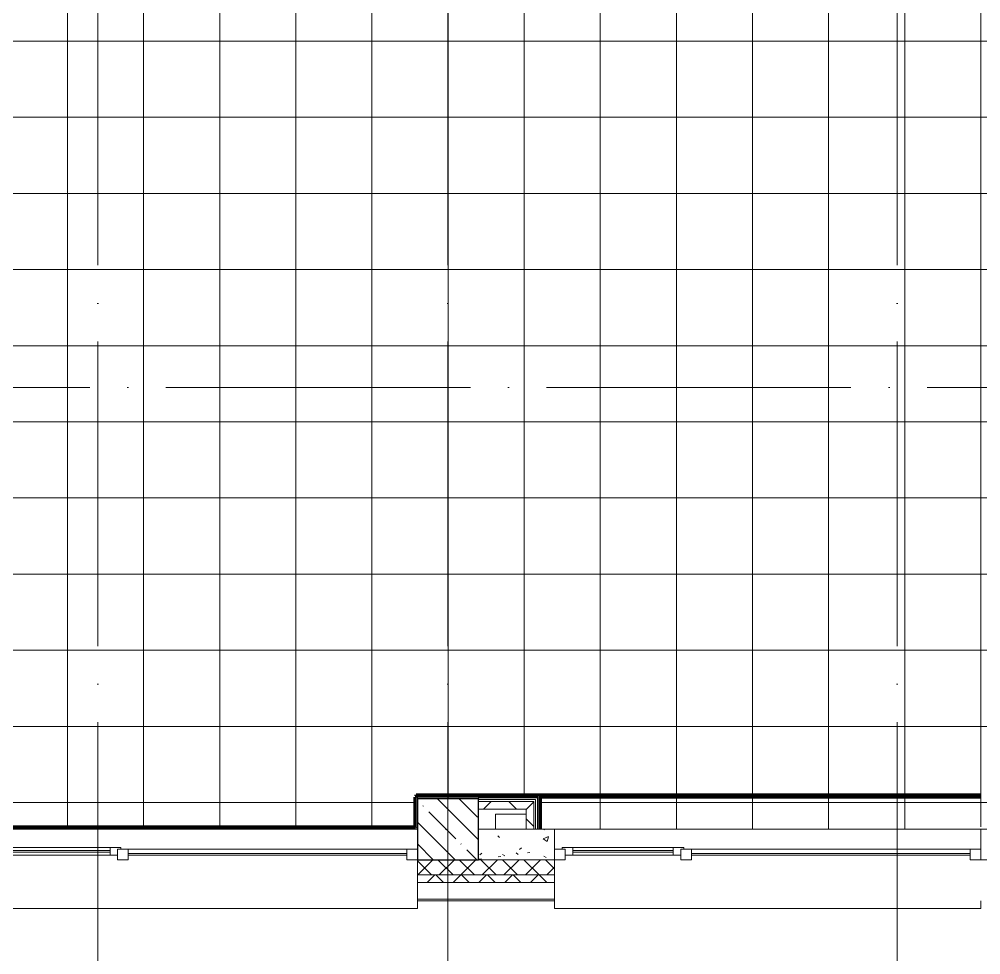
# Model space of a CAD drawing. Header units: millimetres. Extents: x 97 to 214665, y -4577 to 61202.
# Drawn here: x 175882 to 182198, y 9401 to 15544 of the extents above; entities that cross this region are included whole.
import ezdxf

# ---------------------------------------------------------------- set-up
doc = ezdxf.new("R2010")
doc.units = ezdxf.units.MM
doc.linetypes.add('ADSK_Линия сетки', pattern=[2500, 2000, -250, 0, -250])
for name, color, linetype, lineweight in [('A-FLOR-____-OTLN', 192, 'Continuous', 9), ('A-FLOR-____-PATT', 8, 'Continuous', 9), ('A-GLAZ-____-MCUT', 151, 'Continuous', 9), ('A-GLAZ-____-OTLN', 151, 'Continuous', 9), ('A-WALL-____-MCUT', 113, 'Continuous', 9), ('A-WALL-____-PATT', 111, 'Continuous', 9), ('A-WALL-FNSH-MCUT', 113, 'Continuous', 9), ('I-WALL-____-OTLN', 2, 'Continuous', 9), ('S-COLS-____-MCUT', 52, 'Continuous', 9), ('S-COLS-____-OTLN', 52, 'Continuous', 9), ('S-GRID-____-OTLN', 1, 'Continuous', 9)]:
    doc.layers.add(name, color=color, linetype=linetype, lineweight=lineweight)
pattern_1 = [(45, (0, 0), (-141.42136, 141.42136), []), (135, (0, 0), (-141.42136, -141.42136), [])]

# ---------------------------------------------------------------- blocks, each defined once
blk = doc.blocks.new('Окно_СКБ_2Ст1 - Окно_СКБ_2Ст_2800_ОК11-29018750-О_АИ_ПП_4_200_Целиком')
at = {"layer": 'A-GLAZ-____-MCUT', "color": 90}
for p, q in [((-1400, -195), (-1400, -125)), ((-1400, -125), (-1330, -125)), ((-1330, -125), (-1330, -195)), ((500, -195), (500, -125)), ((500, -125), (570, -125)), ((570, -125), (570, -195)), ((1330, -195), (1330, -125)), ((1330, -125), (1400, -125)), ((1400, -125), (1400, -195)), ((1330, -155), (570, -155)), ((570, -155), (570, -195)), ((620, -205), (620, -155)), ((1280, -205), (1280, -155)), ((1330, -195), (1330, -155)), ((-1330, -195), (-1400, -195)), ((570, -195), (500, -195)), ((570, -195), (550, -195)), ((550, -195), (550, -205)), ((550, -205), (1350, -205)), ((1350, -205), (550, -205)), ((1400, -195), (1330, -195)), ((1350, -195), (1330, -195)), ((1350, -205), (1350, -195))]:
    blk.add_line(p, q, dxfattribs=at)
at = {"layer": 'A-GLAZ-____-MCUT', "color": 10, "lineweight": 5}
for p, q in [((500, -155), (-1330, -155)), ((500, -165), (-1330, -165)), ((620, -175), (1280, -175)), ((1280, -185), (620, -185))]:
    blk.add_line(p, q, dxfattribs=at)
at = {"layer": 'A-GLAZ-____-OTLN', "color": 10, "lineweight": 5}
for p, q in [((-1400, -195), (550, -195)), ((1350, -195), (1400, -195))]:
    blk.add_line(p, q, dxfattribs=at)
blk = doc.blocks.new('WNW_Отлив1 - Отлив_металлический 2-28596384-О_АИ_ПП_4_200_Целиком')
at = {"layer": 'A-GLAZ-____-OTLN', "color": 10, "lineweight": 5}
for p, q in [((1400, 320), (-1400, 320)), ((-1400, 320), (-1400, 270)), ((1400, 270), (1400, 320))]:
    blk.add_line(p, q, dxfattribs=at)
blk = doc.blocks.new('BSC_Колонна _Прямоугольная - 400x400-V21-О_АИ_ПП_4_200_Целиком')
at = {"layer": 'S-COLS-____-OTLN', "lineweight": 5}
h = blk.add_hatch(dxfattribs=at)
h.set_pattern_fill('FP_55', color=256, style=0, pattern_type=2)
h.set_pattern_definition([(135, (-121200, -10225), (-142.56192, -142.56192), []), (135, (-121057.44, -10225), (-142.56192, -142.56192), [252.016, -50.403, 3.353, -47.05])])
h.paths.add_polyline_path([(200, -200), (200, 200), (-200, 200), (-200, -200)])
at = {"layer": 'S-COLS-____-MCUT', "color": 130, "lineweight": 25}
for p, q in [((200, 200), (-200, 200)), ((-200, 200), (-200, -200)), ((200, -200), (200, 200)), ((-200, -200), (200, -200))]:
    blk.add_line(p, q, dxfattribs=at)
blk = doc.blocks.new('Окно_СКБ_2Ст1 - Окно_СКБ_2Ст_2800_ОК12-29019266-О_АИ_ПП_4_200_Целиком')
at = {"layer": 'A-GLAZ-____-MCUT', "color": 90}
for p, q in [((-1400, -195), (-1400, -125)), ((-1400, -125), (-1330, -125)), ((-1330, -125), (-1330, -195)), ((500, -195), (500, -125)), ((500, -125), (570, -125)), ((570, -125), (570, -195)), ((1330, -195), (1330, -125)), ((1330, -125), (1400, -125)), ((1400, -125), (1400, -195)), ((1330, -155), (570, -155)), ((570, -155), (570, -195)), ((620, -205), (620, -155)), ((1280, -205), (1280, -155)), ((1330, -195), (1330, -155)), ((-1330, -195), (-1400, -195)), ((570, -195), (500, -195)), ((570, -195), (550, -195)), ((550, -195), (550, -205)), ((550, -205), (1350, -205)), ((1350, -205), (550, -205)), ((1400, -195), (1330, -195)), ((1350, -195), (1330, -195)), ((1350, -205), (1350, -195))]:
    blk.add_line(p, q, dxfattribs=at)
at = {"layer": 'A-GLAZ-____-MCUT', "color": 10, "lineweight": 5}
for p, q in [((500, -155), (-1330, -155)), ((500, -165), (-1330, -165)), ((620, -175), (1280, -175)), ((1280, -185), (620, -185))]:
    blk.add_line(p, q, dxfattribs=at)
at = {"layer": 'A-GLAZ-____-OTLN', "color": 10, "lineweight": 5}
for p, q in [((-1400, -195), (550, -195)), ((1350, -195), (1400, -195))]:
    blk.add_line(p, q, dxfattribs=at)
blk = doc.blocks.new('0083_СОШ675_АР_R22_rvt-1-О_АИ_ПП_4_200_Целиком')
at = {"layer": 'A-WALL-____-PATT', "lineweight": 5}
h = blk.add_hatch(dxfattribs=at)
h.set_pattern_fill('FP_20', color=252, style=0, pattern_type=2)
h.set_pattern_definition(pattern_1)
h.paths.add_polyline_path([(121713.1, 10357), (121713.1, 10407), (121400, 10407), (121400, 10357), (121463.1, 10357)])
h = blk.add_hatch(dxfattribs=at)
h.set_pattern_fill('FP_20', color=252, style=0, pattern_type=2)
h.set_pattern_definition(pattern_1)
h.paths.add_polyline_path([(121763.1, 10225.1), (121763.1, 10407), (121713.1, 10407), (121713.1, 10225.1)])
h = blk.add_hatch(dxfattribs=at)
h.set_pattern_fill('FP_74', color=10, style=0, pattern_type=2)
h.set_pattern_definition([(50, (0, 0), (364.3679, -31.8783), [38.1, -419.1]), (355, (0, 0), (-70.4859, 382.1133), [30.48, -335.28]), (100.451, (30.36, -2.66), (293.885, 350.2334), [32.38, -356.18]), (46.184, (0, 101.6), (542.1585, -84.0858), [57.15, -628.65]), (96.636, (45.2, 94.6), (474.805, 494.8554), [48.57, -534.27]), (351.184, (0, 101.6), (474.8102, 494.85), [45.72, -502.92]), (21, (50.8, 76.2), (303.2285, -204.53046), [38.1, -419.1]), (326, (50.8, 76.2), (123.6039, 368.376), [30.48, -335.28]), (71.451, (76.07, 59.16), (426.8341, 163.8427), [32.38, -356.18]), (37.5, (0, 0), (6.17665, 169.11015), [16.764, -314.452, 16.764, -323.596, -336.55]), (37.5, (0, 0), (6.17665, 169.11015), [-671.576, 16.764, -319.786]), (7.5, (0, 0), (133.63888, 200.3615), [16.764, -177.292, 16.764, -306.832, -128.27]), (7.5, (0, 0), (133.63888, 200.3615), [-517.652, 16.764, -111.506]), (327.5, (-113.28, 0), (271.18182, -11.45836), [16.764, -110.236, 16.764, -379.476, -525.78]), (327.5, (-113.28, 0), (271.18182, -11.45836), [-523.24, 16.764, -509.016]), (317.5, (-164.08, 0), (296.2585, 50.85285), [16.764, -148.336, 16.764, -246.38, -373.38]), (317.5, (-164.08, 0), (296.2585, 50.85285), [-428.244, 16.764, -356.616])])
h.paths.add_polyline_path([(125050, 10025), (125050, 10225), (124700, 10225), (124700, 10025)])
h.paths.add_polyline_path([(121900, 10025), (121900, 10225), (121400, 10225), (121400, 10025)])
h = blk.add_hatch(dxfattribs=at)
h.set_pattern_fill('FP_21', color=10, style=0, pattern_type=2)
h.set_pattern_definition([(45, (0, 0), (-70.71068, 70.71068), []), (135, (0, 0), (-70.71068, -70.71068), [])])
h.paths.add_polyline_path([(121900, 9925), (121900, 10025), (121000, 10025), (121000, 9925), (121400, 9925)])
h = blk.add_hatch(dxfattribs=at)
h.set_pattern_fill('FP_7', color=10, style=0, pattern_type=2)
h.set_pattern_definition([(135, (0, 0), (-84.85281, -84.85281), []), (225, (0, 0), (84.85281, -84.85281), [])])
h.paths.add_polyline_path([(121900, 9875), (121900, 9925), (121000, 9925), (121000, 9875)])
at = {"layer": 'A-FLOR-____-OTLN', "color": 90}
for p, q in [((121513.1, 10225.1), (121513.1, 10325.1)), ((121513.1, 10325.1), (121713.1, 10325.1)), ((121713.1, 10225.1), (121513.1, 10225.1))]:
    blk.add_line(p, q, dxfattribs=at)
at = {"layer": 'A-WALL-____-MCUT', "color": 10, "lineweight": 5}
for p, q in [((121713.1, 10419.5), (121400, 10419.5)), ((121713.1, 10419.5), (121763.1, 10419.5)), ((121763.1, 10419.5), (121775.6, 10419.5)), ((121775.6, 10419.5), (121775.6, 10225.1)), ((121000, 9925), (121900, 9925)), ((121000, 9875), (121900, 9875)), ((121000, 9765), (121900, 9765))]:
    blk.add_line(p, q, dxfattribs=at)
at = {"layer": 'A-WALL-____-MCUT', "color": 50, "lineweight": 13}
for p, q in [((121713.1, 10407), (121400, 10407)), ((121713.1, 10407), (121763.1, 10407)), ((121763.1, 10407), (121763.1, 10225.1)), ((121400, 10357), (121713.1, 10357)), ((121713.1, 10357), (121713.1, 10225.1)), ((121900, 10225), (121400, 10225)), ((121713.1, 10225.1), (121763.1, 10225.1)), ((121900, 10025), (121900, 10225)), ((125050, 10225), (124700, 10225)), ((124700, 10225), (124700, 10025)), ((121400, 10025), (121900, 10025)), ((124700, 10025), (125050, 10025))]:
    blk.add_line(p, q, dxfattribs=at)
at = {"layer": 'A-WALL-____-MCUT', "color": 90}
for p, q in [((121000, 10025), (121000, 9925)), ((121900, 10025), (121400, 10025)), ((121900, 9925), (121900, 10025)), ((121000, 9925), (121000, 9875)), ((121900, 9875), (121900, 9925)), ((121000, 9875), (121000, 9765)), ((121900, 9765), (121900, 9875))]:
    blk.add_line(p, q, dxfattribs=at)
at = {"layer": 'A-WALL-FNSH-MCUT', "color": 90}
for p, q in [((121713.1, 10432), (121400, 10432)), ((121400, 10432), (121400, 10425)), ((121763.1, 10432), (121713.1, 10432)), ((121775.6, 10432), (121763.1, 10432)), ((121788.1, 10432), (121775.6, 10432)), ((121788.1, 10225.1), (121788.1, 10432)), ((121763.1, 10225.1), (121775.6, 10225.1)), ((121775.6, 10225.1), (121788.1, 10225.1)), ((121000, 9765), (121000, 9755)), ((121000, 9755), (121900, 9755)), ((121900, 9755), (121900, 9765))]:
    blk.add_line(p, q, dxfattribs=at)
at = {"layer": 'I-WALL-____-OTLN', "color": 90}
for p, q in [((118200, 10225), (121000, 10225)), ((121900, 10225), (124700, 10225))]:
    blk.add_line(p, q, dxfattribs=at)
at = {"layer": 'A-GLAZ-____-OTLN', "color": 90, "lineweight": 9, "rotation": 180}
for name, p in [('Окно_СКБ_2Ст1 - Окно_СКБ_2Ст_2800_ОК11-29018750-О_АИ_ПП_4_200_Целиком', (119600, 9900)), ('Окно_СКБ_2Ст1 - Окно_СКБ_2Ст_2800_ОК12-29019266-О_АИ_ПП_4_200_Целиком', (123300, 9900)), ('WNW_Отлив1 - Отлив_металлический 2-28596384-О_АИ_ПП_4_200_Целиком', (119600, 10025)), ('WNW_Отлив1 - Отлив_металлический 2-28596384-О_АИ_ПП_4_200_Целиком', (123300, 10025))]:
    blk.add_blockref(name, p, dxfattribs=at)
at = {"layer": 'S-COLS-____-OTLN', "color": 90, "lineweight": 9}
blk.add_blockref('BSC_Колонна _Прямоугольная - 400x400-V21-О_АИ_ПП_4_200_Целиком', (121200, 10225), dxfattribs=at)

msp = doc.modelspace()

# ---------------------------------------------------------------- hatches: boundary and pattern name
at = {"layer": 'A-FLOR-____-PATT'}
h = msp.add_hatch(dxfattribs=at)
h.set_pattern_fill('FP_209', color=256, style=0, pattern_type=2)
h.set_pattern_definition([(0, (178198.1, 22900), (0, 500), []), (90, (178198.1, 22900), (-500, 3e-14), [])])
h.paths.add_polyline_path([(193298.098584, 10225), (193298.115584, 10225.000586), (192973.37606, 10225)])
h.paths.add_polyline_path([(185898.062836, 10225), (185898.115584, 10225.000586), (183309.843938, 10225)])
h.paths.add_polyline_path([(179289.177231, 10225), (179289.177231, 10434.956298), (178498.114412, 10434.956298), (178498.114412, 10424.999417), (178898.09249, 10424.999414), (178898.114412, 10431.956298), (179286.177231, 10431.956298), (179286.185272, 10225)])
h.paths.add_polyline_path([(179304.177231, 10225), (182198.115584, 10225), (182198.115584, 10240), (182533.478808, 10240), (182533.478808, 10429.898442), (182538.478808, 10429.898442), (182538.478808, 10434.999414), (182548.478808, 10434.999414), (182549.224522, 10439.999414), (182948.478808, 10439.999414), (182948.478808, 10434.999414), (182958.478808, 10434.999414), (182958.478808, 10424.999414), (182963.478808, 10424.999414), (182963.478808, 10240.000586), (189783.478808, 10240.000586), (189783.478808, 10429.898442), (189788.478808, 10429.898442), (189788.478808, 10435.000586), (189798.478808, 10435.000586), (189799.22461, 10440.000586), (190198.478808, 10440.000586), (190198.478808, 10435.000586), (190208.478808, 10435.000586), (190208.478808, 10429.898442), (190213.478808, 10429.898442), (190213.478808, 10240.000586), (193583.170911, 10240.000586), (193583.170911, 10429.898442), (193588.170911, 10429.898442), (193588.170911, 10435.000586), (193598.170911, 10435.000586), (193598.170911, 10440.000586), (193983.170911, 10440.000586), (193983.170911, 10645), (193998.09249, 10645), (193998.09249, 12345), (193983.170911, 12345), (193983.170911, 12930.000586), (193698.114412, 12930.000586), (193697.736004, 12935.000586), (193688.114412, 12935.000586), (193688.114412, 12945.000586), (193683.114412, 12945.000586), (193683.114412, 13645.000586), (193688.114412, 13645.000586), (193688.114412, 13655.000586), (193698.114412, 13655.000586), (193698.835408, 13660.000586), (193983.114412, 13660.000586), (193983.114412, 15710), (193798.114412, 15710), (193797.611854, 15715), (193788.114412, 15715), (193788.114412, 15724.999414), (193783.114412, 15724.999414), (193783.114412, 16124.999414), (193788.114412, 16125), (193788.114412, 16135), (193798.114412, 16135), (193799.127127, 16140), (193983.114412, 16140), (193983.114412, 19010), (193798.114412, 19010), (193798.09249, 19015), (193788.114412, 19015), (193788.114412, 19024.999998), (193783.114412, 19024.999998), (193783.114412, 19424.999414), (193788.114412, 19425), (193788.114412, 19435), (193798.114412, 19435), (193799.0926, 19440), (193983.114412, 19440), (193983.114412, 22410), (193798.114412, 22410), (193798.09249, 22415), (193788.114412, 22415), (193788.114412, 22425), (193783.114412, 22425), (193783.114412, 22690), (192653.114412, 22690), (192653.114412, 22415.999414), (192648.114412, 22415.999414), (192648.114412, 22405.999414), (192638.114412, 22405.999414), (192638.114412, 22400.999414), (190013.114412, 22400.999414), (190013.114412, 22360.499414), (189998.114412, 22360.499414), (189998.114412, 19480.499414), (190013.114412, 19480.499414), (190013.114412, 19439.999414), (190198.09249, 19439.999414), (190198.114412, 19434.999414), (190208.09249, 19434.999414), (190208.09249, 19424.999414), (190213.09249, 19424.999416), (190213.09249, 19024.999416), (190208.09249, 19024.999416), (190208.09249, 19014.999414), (190198.09249, 19014.999414), (190197.058121, 19009.999414), (190013.09249, 19009.999414), (190013.09249, 19014.999414), (189998.114412, 19014.999414), (189998.804032, 16135), (190063.09249, 16135), (190063.09249, 16139.999414), (190198.09249, 16139.999414), (190198.114412, 16134.999414), (190208.09249, 16134.999414), (190208.09249, 16124.999414), (190213.09249, 16124.999414), (190213.09249, 15724.999414), (190208.09249, 15724.999414), (190208.09249, 15714.999414), (190198.09249, 15714.999414), (190196.960415, 15709.999414), (189798.09249, 15709.999414), (189798.09249, 15714.999414), (189788.09249, 15714.999414), (189788.09249, 15724.999414), (189783.09249, 15724.999414), (189783.09249, 15910), (189788.09249, 15910), (189788.09249, 15925), (182958.09249, 15925), (182958.09249, 15860), (182963.09249, 15860), (182963.09249, 15724.999414), (182958.09249, 15724.999414), (182958.09249, 15714.999414), (182948.09249, 15714.999414), (182946.960415, 15709.999414), (182548.09249, 15709.999414), (182548.09249, 15714.999414), (182538.09249, 15714.999414), (182538.09249, 15724.999414), (182533.09249, 15724.999414), (182533.09249, 15910), (182538.09249, 15910), (182538.09249, 15925), (178908.09249, 15925), (178908.09249, 15860), (178913.09249, 15860), (178913.09249, 15724.999414), (178908.09249, 15724.999414), (178908.09249, 15714.999414), (178898.09249, 15714.999414), (178896.960477, 15709.999414), (178498.092552, 15709.999414), (178498.09249, 15714.999414), (178488.09249, 15714.999414), (178488.09249, 15724.999415), (178483.09249, 15724.999415), (178483.09249, 16124.999414), (178488.09249, 16124.999414), (178488.09249, 16134.999414), (178498.09249, 16134.999414), (178499.127086, 16139.999414), (178683.09249, 16139.999414), (178683.09249, 16134.999414), (178698.09249, 16134.999414), (178697.424681, 19014.999414), (178633.09249, 19014.999414), (178633.09249, 19009.999414), (178498.09249, 19009.999414), (178498.09249, 19014.999414), (178488.09249, 19014.999414), (178488.09249, 19024.999414), (178483.09249, 19025.888303), (178483.09249, 19424.999414), (178488.09249, 19425.894872), (178488.09249, 19435), (178498.09249, 19435), (178499.092639, 19440), (178683.09249, 19440), (178683.09249, 19435), (178698.09249, 19435), (178697.447711, 22415), (178633.09249, 22415), (178633.09249, 22410), (178498.09249, 22410), (178498.09249, 22415), (178488.09249, 22415), (178488.09249, 22425), (178483.09249, 22424.999414), (178483.09249, 22824.999414), (178488.09249, 22824.999414), (178488.09249, 22834.999414), (178498.09249, 22834.999414), (178498.114412, 22839.999414), (178898.09249, 22839.999414), (178898.114412, 22834.999414), (178908.09249, 22834.999414), (178908.09249, 22824.999414), (178913.09249, 22824.999414), (178913.09249, 22690), (178908.09249, 22690), (178908.09249, 22625), (182548.09249, 22625), (182548.09249, 22690), (182533.09249, 22690), (182533.09249, 22824.999414), (182538.09249, 22824.999414), (182538.09249, 22834.999414), (182548.09249, 22834.999414), (182548.114412, 22839.999414), (182948.09249, 22839.999414), (182948.114412, 22834.999414), (182958.09249, 22834.999414), (182958.09249, 22824.999414), (182963.09249, 22824.999414), (182963.09249, 22640), (182958.09249, 22640), (182958.09249, 22625), (189798.09249, 22625), (189798.09249, 22690), (189783.09249, 22690), (189783.09249, 22824.999414), (189788.09249, 22824.999414), (189788.09249, 22834.999414), (189798.09249, 22834.999414), (189798.114412, 22839.999414), (193983.114412, 22839.999414), (193983.114412, 24894.999414), (193998.114412, 24894.999414), (193998.114412, 27094.999414), (193983.114412, 27094.999414), (193983.114412, 28110.000984), (193798.09249, 28110.000984), (193798.09249, 28097.999812), (193693.09249, 28097.999812), (193693.09249, 27360.499812), (193653.09249, 27360.499812), (193653.09249, 28097.999812), (191938.09249, 28097.999812), (191938.09249, 27360.499812), (191898.09249, 27360.499812), (191898.09249, 28097.999812), (188448.09249, 28097.999812), (188448.09249, 28110.000984), (187948.09249, 28110.000984), (187948.09249, 28104.999812), (182463.09249, 28104.999812), (182463.09249, 28060.000984), (182470.114412, 28060.000984), (182470.114412, 27850.000984), (182465.114412, 27850.000984), (182465.114412, 27840.000984), (182455.114412, 27840.000984), (182455.114412, 27835.000984), (181941.09249, 27835.000984), (181941.09249, 27840.000984), (181931.09249, 27840.000984), (181931.09249, 27850.000984), (181926.09249, 27850.71925), (181926.09249, 28109.999414), (181931.09249, 28109.999414), (181931.09249, 28124.999414), (177521.09249, 28125), (177521.09249, 28109.999414), (176198.114412, 28109.999414), (176198.09249, 28114.999414), (176188.114412, 28114.999414), (176188.114412, 28124.999414), (176183.114412, 28124.999414), (176183.114412, 35559.999414), (175093.09249, 35559.999414), (175093.09249, 35574.999414), (172993.09249, 35575), (172993.09249, 35559.999414), (171348.09249, 35559.999414), (171348.114412, 32740), (171748.09249, 32740), (171748.114412, 32735), (171758.09249, 32735), (171758.09249, 32725), (171763.09249, 32725), (171763.09249, 32324.999414), (171758.09249, 32324.999414), (171758.09249, 32314.999414), (171748.09249, 32314.999414), (171748.09249, 32309.999414), (171348.09249, 32309.999414), (171349.179447, 28655), (172928.114412, 28655), (172928.114412, 28650), (172943.114412, 28650), (172943.114412, 27599.999414), (172928.114412, 27599.999414), (172928.114412, 27594.999414), (172935.614412, 27594.999414), (172935.614412, 27579.999414), (171348.09249, 27579.999414), (171348.114412, 22840), (171748.09249, 22840), (171748.114412, 22835), (171758.09249, 22835), (171758.09249, 22825), (171763.09249, 22824.999414), (171763.09249, 22424.999414), (171758.09249, 22424.999414), (171758.09249, 22414.999414), (171748.09249, 22414.999414), (171748.09249, 22409.999414), (171348.09249, 22409.999414), (171348.09249, 19439.999414), (171748.09249, 19439.999414), (171748.114412, 19434.999414), (171758.09249, 19434.999414), (171758.09249, 19424.999414), (171763.09249, 19424.110525), (171763.09249, 19024.999414), (171758.09249, 19024.999414), (171758.09249, 19014.999414), (171748.09249, 19014.999414), (171748.09249, 19009.999414), (171563.114998, 19009.999414), (171563.114998, 16139.999414), (171753.114998, 16139.999414), (171753.114998, 16134.999414), (171758.09249, 16134.999414), (171758.09249, 16124.999414), (171763.09249, 16124.999414), (171763.09249, 15724.999999), (171758.09249, 15724.999999), (171758.09249, 15715), (171748.09249, 15715), (171748.09249, 15710), (171563.114998, 15710), (171563.114998, 10440.000586), (171748.177231, 10440.000586), (171748.177231, 10424.999413), (171753.137506, 10425.000586), (171753.137506, 10429.962841), (171763.177231, 10429.962841), (171763.177231, 10240.000586), (175093.177231, 10240.000586), (175093.177231, 10427.956298), (175098.177231, 10427.956298), (175098.177231, 10442.956298), (175464.177231, 10442.956298), (175464.177231, 10437.956298), (175474.177231, 10437.956298), (175474.177231, 10427.956298), (175479.177231, 10427.956298), (175479.177231, 10240), (178483.114412, 10240), (178483.114412, 10434.956298), (178488.114412, 10434.956298), (178488.114412, 10449.956298), (182198.115584, 10449.956298), (182198.115584, 10434.956298), (179304.177231, 10434.675421), (179304.177231, 10225.125)])
h.paths.add_polyline_path([(175464.177231, 10225), (175464.177231, 10427.956298), (175108.177231, 10427.956298), (175108.177231, 10225.000586), (175111.177231, 10225.000586), (175111.177231, 10424.956298), (175461.177231, 10424.956298), (175461.177231, 10225)])
h.paths.add_polyline_path([(193602.753943, 10225.000586), (193602.753943, 10424.956298), (193598.170911, 10424.687136), (193598.170911, 10225.000586)])
h.paths.add_polyline_path([(190198.114412, 10225.000586), (190198.478808, 10225.022689), (190198.114412, 10235.000586)])
h.paths.add_polyline_path([(166186.092491, 19224.940333), (166189.092491, 19225), (166189.092491, 19462), (166186.092491, 19462), (166186.092491, 19225)])
h.paths.add_polyline_path([(166204.092491, 19239.940333), (170883.114412, 19239.940333), (170883.114412, 19429.940333), (170888.114412, 19429.940333), (170888.114412, 19434.999414), (170898.114412, 19434.999414), (170898.114412, 19439.999414), (171298.114412, 19439.999414), (171298.114412, 22110), (170498.114412, 22110), (170498.114412, 22115), (170488.114412, 22115), (170488.114412, 22125), (170483.114412, 22125.09375), (170483.114412, 22825), (170488.114412, 22825.474684), (170488.114412, 22835), (170498.114412, 22835), (170498.114412, 22840), (171298.114412, 22840), (171298.114412, 27579.999414), (170473.114705, 27579.999414), (170473.114705, 27594.999414), (170468.114705, 27594.999414), (170468.114705, 28655), (171298.114412, 28655), (171298.114412, 31979.999414), (170498.114412, 31979.999414), (170498.054711, 31984.999414), (170488.114412, 31984.999414), (170488.114412, 31994.999414), (170483.114412, 31995.625997), (170483.114412, 32725), (170488.114412, 32725), (170488.114412, 32735), (170498.114412, 32735), (170498.114412, 32740), (171298.114412, 32740), (171298.114412, 35559.999414), (165248.114412, 35559.999414), (165248.114412, 35574.999414), (163848.114412, 35575), (163848.114412, 35559.999414), (162413.114998, 35559.999414), (162413.114998, 34914.967838), (162398.114998, 34914.967838), (162398.114998, 33274.967838), (162413.114998, 33274.967838), (162413.114998, 32740), (162598.114412, 32740), (162598.114412, 32735), (162608.114412, 32735), (162608.114412, 32725), (162613.114412, 32724.999414), (162613.114412, 32324.999414), (162608.114412, 32324.582278), (162608.114412, 32314.999414), (162598.114412, 32314.999414), (162597.32491, 32309.999414), (162413.114998, 32309.999414), (162413.114998, 28539.999414), (162598.114412, 28539.999414), (162598.114998, 28534.999414), (162608.114998, 28534.999414), (162608.114998, 28524.999414), (162613.114998, 28524.999414), (162613.114998, 28125.059667), (162608.116504, 28124.999414), (162608.114998, 28115.059667), (162598.114998, 28115.059667), (162598.114412, 28110.059667), (162413.114998, 28110.059667), (162413.114998, 27280.059667), (163018.114998, 27280.059667), (163018.114998, 27275.059667), (163028.114998, 27275.059667), (163028.114998, 27265.059667), (163033.114998, 27265.059667), (163033.114998, 26105.059667), (163028.114998, 26105.059667), (163028.114998, 26095.059667), (163018.114998, 26095.059667), (163018.114998, 26090.059667), (162413.380753, 26090.059667), (162413.380753, 23215), (162605.114998, 23215), (162605.114998, 23210), (162615.114998, 23210), (162615.114998, 23200), (162620.114998, 23198.955668), (162620.114998, 22424.999414), (162615.114998, 22424.999414), (162615.114998, 22414.999414), (162605.114998, 22414.999414), (162605.114998, 22409.999414), (162413.114998, 22409.999414), (162413.114998, 19725), (162598.09249, 19725), (162598.09249, 19446.999414), (162953.114412, 19446.999414), (162953.114412, 19441.999414), (162968.114412, 19441.999414), (162968.114412, 19240), (165791.09249, 19240), (165791.09249, 19462), (165796.09249, 19462), (165796.09249, 19472), (165806.09249, 19472), (165806.09249, 19477), (166189.092491, 19477), (166189.092491, 19472), (166199.092491, 19472), (166199.092491, 19462), (166204.092491, 19462), (166204.092491, 19399.33127)])
h.paths.add_polyline_path([(190008.114412, 22415.999414), (190198.09249, 22415.999414), (190198.09249, 22424.999414), (189998.114412, 22424.999414), (189998.714346, 22415.999414)])
h.paths.add_polyline_path([(162598.114412, 22424.999414), (162605.114998, 22424.999414), (162605.114998, 22824.999414), (162598.114412, 22824.999414), (162598.114412, 22432)])
h.paths.add_polyline_path([(162398.346091, 23200), (162398.380753, 23200), (162398.114998, 23200)])
at = {"layer": 'A-WALL-____-PATT'}
for points in [[(179289.177231, 10434.956298), (179299.177231, 10434.956298), (179299.177231, 10444.956298), (178488.114412, 10444.956298), (178488.114412, 10434.956298), (178961.254484, 10434.956298)], [(178498.114412, 10235), (178498.114412, 10434.956298), (178488.114412, 10434.956298), (178488.114412, 10235)], [(179299.177231, 10225.000586), (179299.177231, 10434.956298), (179289.177231, 10434.956298), (179289.177231, 10225.000586)]]:
    msp.add_hatch(color=7, dxfattribs=at).paths.add_polyline_path(points)

# ---------------------------------------------------------------- linework, layer by layer
at = {"layer": 'A-WALL-____-MCUT', "color": 7}
for p, q in [((179299.177231, 10444.956298), (178488.114412, 10444.956298)), ((178488.114412, 10444.956298), (178488.114412, 10235)), ((179289.177231, 10434.956298), (178488.114412, 10434.956298)), ((178498.114412, 10424.999414), (178498.114412, 10434.956298)), ((179289.177231, 10434.956298), (179289.177231, 10225.000586)), ((179299.177231, 10225.000586), (179299.177231, 10444.956298)), ((178488.114412, 10235), (178498.114412, 10235)), ((179289.177231, 10225.000586), (179299.177231, 10225.000586))]:
    msp.add_line(p, q, dxfattribs=at)
at = {"layer": 'I-WALL-____-OTLN', "color": 5, "lineweight": 90}
for p, q in [((178483.114412, 10240), (178483.114412, 10434.956298)), ((178488.114412, 10434.956298), (178483.114412, 10434.956298)), ((178488.114412, 10449.956298), (182198.115584, 10449.956298)), ((178488.114412, 10444.956298), (178488.114412, 10449.956298)), ((179304.177231, 10434.956298), (179304.177231, 10225.000586)), ((182198.115584, 10434.956298), (179304.177231, 10434.956298)), ((175479.177231, 10240), (178483.114412, 10240))]:
    msp.add_line(p, q, dxfattribs=at)
at = {"layer": 'I-WALL-____-OTLN'}
for p, q in [((175698.114412, 10235), (178488.114412, 10235)), ((178498.114412, 10225), (175698.114412, 10225))]:
    msp.add_line(p, q, dxfattribs=at)
at = {"layer": 'S-GRID-____-OTLN', "linetype": 'ADSK_Линия сетки'}
for p, q in [((176398.115412, -3572.657751), (176398.115412, 61202.00513)), ((178698.115412, -3572.657751), (178698.115412, 61202.00513)), ((181648.114916, -3572.657751), (181648.114916, 61202.00513)), ((213846.668489, 13125.11992), (156818.114412, 13125.11992)), ((53928.563196, 10225.000586), (213846.668489, 10225.000586))]:
    msp.add_line(p, q, dxfattribs=at)

# ---------------------------------------------------------------- block references
at = {"color": 250, "lineweight": 5}
msp.add_blockref('0083_СОШ675_АР_R22_rvt-1-О_АИ_ПП_4_200_Целиком', (57498.114412, 0), dxfattribs=at)

doc.saveas('drawing.dxf')
